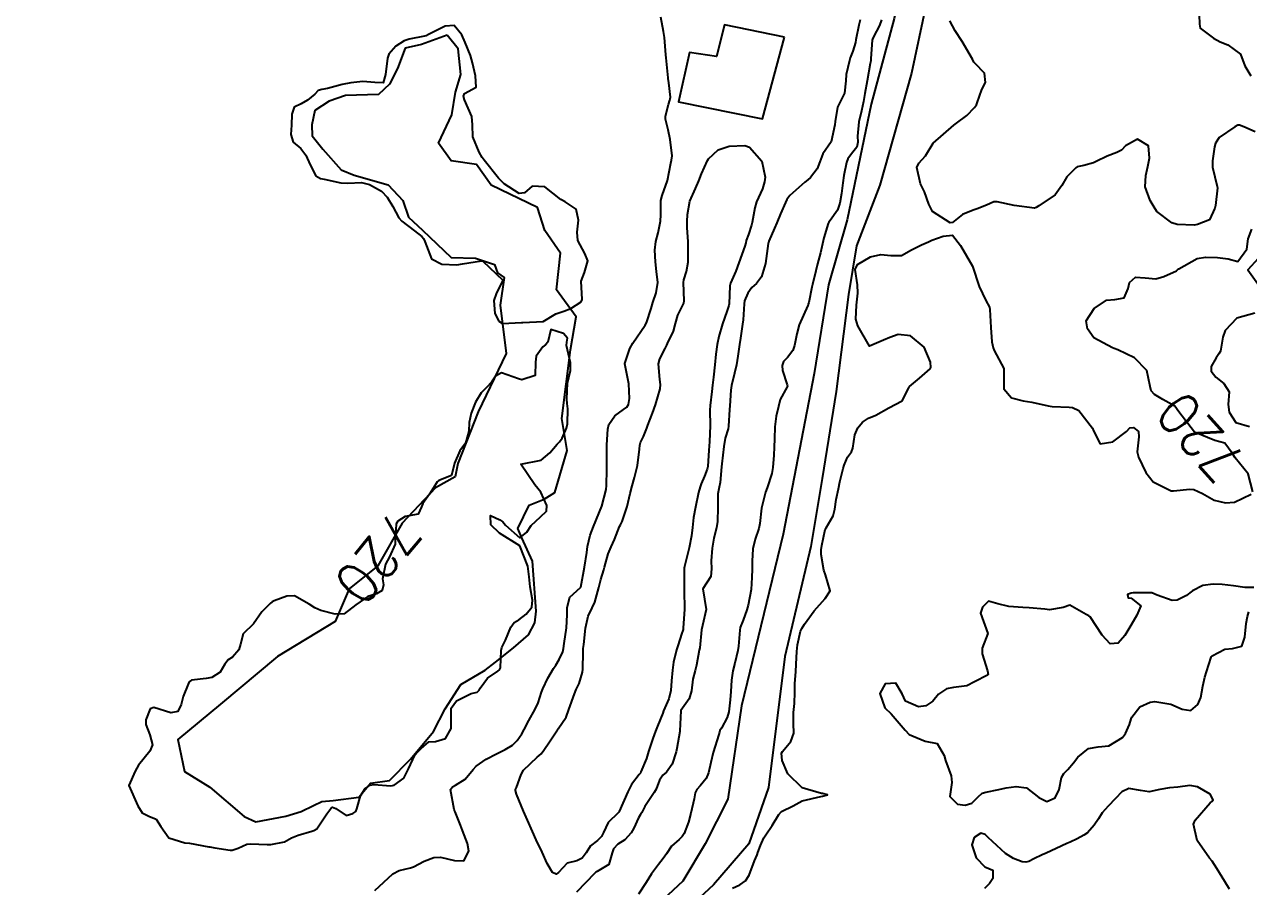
# Model space of a CAD drawing. Header units: metres. Extents: x 318500 to 325275, y 7408834 to 7428799.
# Drawn here: x 321513.3 to 321633.3, y 7415407.5 to 7415492.1 of the extents above; entities that cross this region are included whole.
import ezdxf
from ezdxf.enums import TextEntityAlignment as Align

# ---------------------------------------------------------------- set-up
doc = ezdxf.new("R2010")
doc.units = ezdxf.units.M
doc.header["$MEASUREMENT"] = 0
for name, color, linetype in [('Cotas', 45, 'Continuous'), ('Curvas de Nivel 1m', 11, 'Continuous'), ('Curvas de Nivel 5m', 15, 'Continuous'), ('Edificações', 30, 'Continuous'), ('Hidrografia', 140, 'Continuous'), ('Vias Primárias', 230, 'Continuous')]:
    doc.layers.add(name, color=color, linetype=linetype)
doc.styles.add('Style-STANDARD', font='STANDARD.shx')

msp = doc.modelspace()

# ---------------------------------------------------------------- linework, layer by layer
at = {"layer": 'Curvas de Nivel 1m', "elevation": 721, "flags": 128}
for points in [[(321547.7, 7415407.14), (321549.47, 7415408.8), (321550.07, 7415409.1), (321551.2, 7415409.36), (321551.48, 7415409.46), (321552.54, 7415410.02), (321553.49, 7415410.4), (321554.13, 7415410.41), (321555.49, 7415410.08), (321556.43, 7415410.07), (321556.9, 7415411.01), (321556.77, 7415411.75), (321556.29, 7415413.02), (321556.08, 7415413.56), (321555.55, 7415414.87), (321555.51, 7415414.99), (321555.49, 7415415.03), (321555.48, 7415415.1), (321555.12, 7415417.04), (321555.29, 7415417.33), (321555.59, 7415417.47), (321556.56, 7415418.05), (321557.33, 7415419), (321557.61, 7415419.33), (321558.59, 7415420.02), (321559.63, 7415420.56), (321560.48, 7415420.97), (321561.2, 7415421.4), (321561.64, 7415421.85), (321562.09, 7415422.51), (321562.33, 7415422.94), (321562.78, 7415423.82), (321563.4, 7415424.92), (321563.7, 7415425.56), (321564.04, 7415426.59), (321564.15, 7415426.92), (321564.66, 7415427.97), (321565.22, 7415428.91), (321565.42, 7415429.23), (321565.75, 7415429.79), (321566.11, 7415430.55), (321566.17, 7415430.89), (321566.24, 7415431.36), (321566.48, 7415432.89), (321566.53, 7415434.17), (321566.53, 7415434.89), (321566.8, 7415435.92), (321567.85, 7415436.84), (321567.86, 7415436.86), (321567.87, 7415436.89), (321568.25, 7415438.86), (321568.47, 7415440.29), (321568.55, 7415440.86), (321568.8, 7415441.97), (321569.12, 7415442.85), (321569.95, 7415444.84), (321570.36, 7415446.45), (321570.4, 7415446.84), (321570.43, 7415448.41), (321570.44, 7415448.84), (321570.43, 7415450.44), (321570.43, 7415450.84), (321570.52, 7415452.37), (321570.64, 7415452.83), (321571.23, 7415453.68), (321572.08, 7415454.29), (321572.38, 7415454.52), (321572.55, 7415454.81), (321572.66, 7415455.38), (321572.58, 7415456.81), (321572.19, 7415458.77), (321572.19, 7415458.82), (321572.7, 7415460.27), (321572.97, 7415460.81), (321574.19, 7415462.56), (321574.32, 7415462.79), (321574.78, 7415464.21), (321574.95, 7415464.78), (321575.26, 7415465.75), (321575.42, 7415466.77), (321575.31, 7415467.83), (321575.19, 7415468.78), (321575.13, 7415469.93), (321575.23, 7415470.78), (321575.46, 7415471.64), (321575.7, 7415472.78), (321575.73, 7415473.38), (321575.74, 7415474.78), (321575.85, 7415475.28), (321576.38, 7415476.77), (321576.71, 7415478.46), (321576.77, 7415478.76), (321576.83, 7415479.18), (321576.65, 7415480.77), (321576.44, 7415481.72), (321576.19, 7415482.77), (321576.18, 7415483.06), (321576.48, 7415484.19), (321576.61, 7415484.64), (321576.65, 7415484.77), (321576.67, 7415484.94), (321576.51, 7415486.32), (321576.46, 7415486.77), (321576.45, 7415486.83), (321576.26, 7415488.77), (321576.23, 7415489.09), (321576.1, 7415490.77), (321576, 7415491.35), (321575.74, 7415492.78)], [(321595.27, 7415492.52), (321595.13, 7415491.98), (321594.84, 7415490.53), (321594.8, 7415490.3), (321594.55, 7415489.42), (321594.3, 7415488.78), (321594.21, 7415488.53), (321593.9, 7415487.16), (321593.85, 7415486.54), (321593.72, 7415485.32), (321593.35, 7415484.54), (321593.06, 7415483.96), (321592.83, 7415482.55), (321592.79, 7415482.22), (321592.44, 7415480.55), (321591.6, 7415479.38), (321591.31, 7415478.57), (321591.06, 7415477.91), (321590.39, 7415477.05), (321590.14, 7415476.83), (321589.86, 7415476.59), (321588.37, 7415475.29), (321588.08, 7415474.89), (321587.94, 7415474.61), (321587.46, 7415473.5), (321587.09, 7415472.62), (321586.87, 7415472.08), (321586.3, 7415470.8), (321586.27, 7415470.66), (321586.26, 7415470.63), (321586.24, 7415470.57), (321585.99, 7415468.63), (321585.58, 7415467.32), (321585.09, 7415466.65), (321584.65, 7415466.25), (321584.24, 7415465.71), (321583.94, 7415464.95), (321583.89, 7415464.66), (321583.79, 7415463.08), (321583.74, 7415462.66), (321583.55, 7415461.29), (321583.45, 7415460.67), (321583.29, 7415459.53), (321583.14, 7415458.67), (321582.94, 7415457.86), (321582.64, 7415456.67), (321582.58, 7415456.21), (321582.49, 7415454.68), (321582.47, 7415454.29), (321582.37, 7415452.68), (321582.32, 7415452.42), (321582.05, 7415451.49), (321581.91, 7415450.68), (321581.72, 7415448.98), (321581.69, 7415448.68), (321581.53, 7415447.14), (321581.44, 7415446.69), (321581.32, 7415446.04), (321581.33, 7415444.69), (321581.29, 7415443.34), (321581.17, 7415442.69), (321580.91, 7415441.7), (321580.75, 7415440.7), (321580.65, 7415439.46), (321580.68, 7415438.7), (321580.63, 7415437.94), (321579.85, 7415436.71), (321580.17, 7415434.7), (321579.8, 7415433.12), (321579.72, 7415432.71), (321579.54, 7415430.95), (321579.5, 7415430.71), (321579.23, 7415429.24), (321579.09, 7415428.72), (321578.88, 7415427.87), (321578.75, 7415426.72), (321578.5, 7415425.94), (321577.69, 7415424.79), (321577.68, 7415424.75), (321577.6, 7415422.8), (321577.59, 7415422.74), (321577.31, 7415421.08), (321577.23, 7415420.74), (321576.83, 7415419.54), (321576.27, 7415418.75), (321575.91, 7415418.46), (321575.6, 7415417.98), (321575.26, 7415417.09), (321575.09, 7415416.77), (321574.17, 7415415.38), (321573.85, 7415414.79), (321573.73, 7415414.61), (321573.55, 7415414.27), (321573.08, 7415413.25), (321572.81, 7415412.8), (321572.2, 7415412.13), (321571.51, 7415411.68), (321571.1, 7415411.23), (321570.95, 7415410.83), (321570.63, 7415409.69), (321569.47, 7415409.01), (321569.37, 7415408.94), (321569.27, 7415408.84), (321567.45, 7415406.99)]]:
    msp.add_lwpolyline(points, dxfattribs=at)
at = {"layer": 'Curvas de Nivel 1m', "elevation": 722, "flags": 128}
msp.add_lwpolyline([(321585.63, 7415478.64), (321585.94, 7415477.08), (321585.89, 7415476.64), (321585.68, 7415475.94), (321585.12, 7415474.65), (321584.95, 7415474.06), (321584.68, 7415472.65), (321584.61, 7415472.37), (321584.31, 7415471.45), (321584.1, 7415470.87), (321584.05, 7415470.66), (321583.95, 7415470.32), (321583.39, 7415468.67), (321583.07, 7415467.87), (321582.56, 7415466.68), (321582.5, 7415466.42), (321582.43, 7415464.68), (321582.4, 7415464.5), (321582.21, 7415463.91), (321581.76, 7415462.69), (321581.4, 7415461.47), (321581.26, 7415460.69), (321581.13, 7415459.72), (321581.02, 7415458.7), (321580.89, 7415457.46), (321580.8, 7415456.7), (321580.73, 7415456.08), (321580.56, 7415454.7), (321580.54, 7415454.24), (321580.58, 7415452.7), (321580.5, 7415451.16), (321580.45, 7415450.7), (321580.42, 7415450.32), (321580.33, 7415448.71), (321580.28, 7415448.44), (321580, 7415447.77), (321579.67, 7415447.03), (321579.57, 7415446.72), (321579.43, 7415446.18), (321579.11, 7415444.72), (321578.94, 7415443.73), (321578.82, 7415442.73), (321578.73, 7415441.92), (321578.49, 7415440.73), (321578.04, 7415438.9), (321578.01, 7415438.74), (321578.01, 7415438.61), (321578.01, 7415436.74), (321578.02, 7415436.57), (321578.06, 7415434.74), (321577.93, 7415432.87), (321577.91, 7415432.74), (321577.89, 7415432.65), (321577.79, 7415432.37), (321577.38, 7415431.14), (321577.26, 7415430.75), (321576.98, 7415429.52), (321576.87, 7415428.75), (321576.77, 7415427.71), (321576.7, 7415426.75), (321576.52, 7415425.94), (321576, 7415424.76), (321575.91, 7415424.54), (321575.68, 7415423.99), (321575.33, 7415423.1), (321575.2, 7415422.77), (321574.93, 7415422.05), (321574.52, 7415420.78), (321574.31, 7415420.1), (321573.78, 7415418.79), (321573.72, 7415418.67), (321573.61, 7415418.51), (321572.84, 7415417.55), (321572.49, 7415416.81), (321571.64, 7415414.9), (321571.6, 7415414.82), (321571.59, 7415414.79), (321571.56, 7415414.77), (321570.55, 7415413.82), (321570.11, 7415412.83), (321569.92, 7415412.44), (321569.52, 7415412.05), (321568.84, 7415411.52), (321568.4, 7415410.86), (321568.03, 7415410.33), (321567.49, 7415410.05), (321566.54, 7415409.83), (321565.69, 7415408.9), (321565.47, 7415408.75), (321565.11, 7415408.9), (321564.58, 7415409.81), (321564.08, 7415410.91), (321563.52, 7415412.12), (321563.16, 7415412.93), (321562.66, 7415414.05), (321562.27, 7415414.94), (321561.57, 7415416.61), (321561.48, 7415416.95), (321561.49, 7415417.04), (321561.58, 7415417.26), (321562.02, 7415418.53), (321562.26, 7415418.94), (321563.62, 7415420.23), (321564, 7415420.55), (321564.27, 7415420.91), (321564.82, 7415421.73), (321565.6, 7415422.9), (321565.62, 7415422.94), (321565.66, 7415423), (321566.44, 7415424.13), (321566.71, 7415424.88), (321567.25, 7415426.42), (321567.44, 7415426.87), (321567.53, 7415427.05), (321567.72, 7415427.46), (321568.05, 7415428.55), (321568.09, 7415428.86), (321568.11, 7415430.52), (321568.13, 7415430.86), (321568.17, 7415431.26), (321568.35, 7415432.86), (321568.62, 7415434.04), (321569, 7415434.85), (321569.26, 7415435.42), (321569.66, 7415436.84), (321569.86, 7415437.63), (321570.13, 7415438.58), (321570.21, 7415438.84), (321570.58, 7415440.14), (321570.85, 7415440.83), (321571.18, 7415441.56), (321571.69, 7415442.82), (321571.76, 7415442.99), (321571.94, 7415443.33), (321572.44, 7415444.81), (321572.72, 7415446.06), (321572.91, 7415446.81), (321573.16, 7415447.64), (321573.43, 7415448.8), (321573.64, 7415450.41), (321573.66, 7415450.8), (321573.75, 7415451.08), (321574.04, 7415451.67), (321574.35, 7415452.49), (321574.45, 7415452.78), (321574.9, 7415453.96), (321575.22, 7415454.77), (321575.67, 7415456.33), (321575.7, 7415456.77), (321575.64, 7415457.24), (321575.5, 7415458.77), (321575.63, 7415459.28), (321576.16, 7415460.27), (321576.32, 7415460.6), (321576.39, 7415460.76), (321576.96, 7415461.97), (321577.18, 7415462.75), (321577.4, 7415463.55), (321577.97, 7415464.74), (321578.01, 7415464.95), (321577.96, 7415466.74), (321577.98, 7415467.02), (321578.26, 7415467.85), (321578.42, 7415468.74), (321578.4, 7415470.63), (321578.4, 7415470.74), (321578.32, 7415472.16), (321578.31, 7415472.74), (321578.34, 7415473.41), (321578.58, 7415474.74), (321579.11, 7415475.98), (321579.46, 7415476.72), (321579.7, 7415477.41), (321580.31, 7415478.71), (321580.41, 7415478.87), (321581.35, 7415479.77), (321582.42, 7415480.12), (321583.95, 7415480.18), (321584.43, 7415480.01)], close=True, dxfattribs=at)
at = {"layer": 'Curvas de Nivel 5m', "elevation": 720, "flags": 128}
for points in [[(321633.74, 7415500.98), (321633.2, 7415500.01), (321632.69, 7415499.14), (321631.92, 7415498.03), (321631.33, 7415497.38), (321630.67, 7415497.18), (321629.48, 7415497.25), (321628.65, 7415496.07), (321628.43, 7415494.27), (321628.45, 7415494.07), (321628.46, 7415493.92), (321628.52, 7415492.07), (321628.59, 7415491.68), (321629.92, 7415490.72), (321630.57, 7415490.36), (321631.31, 7415490.04), (321632.56, 7415489.13), (321632.99, 7415488.01), (321633.55, 7415487.03)], [(321597.36, 7415492.49), (321597.15, 7415491.94), (321596.58, 7415490.85), (321596.47, 7415490.6), (321596.45, 7415490.5), (321596.32, 7415488.72), (321596.3, 7415488.5), (321596.25, 7415488.22), (321595.96, 7415486.51), (321595.72, 7415485.29), (321595.61, 7415484.51), (321595.4, 7415483.59), (321595.13, 7415482.52), (321595.02, 7415481.1), (321595.04, 7415480.52), (321594.93, 7415480.03), (321594.42, 7415479.37), (321594.07, 7415478.88), (321593.94, 7415478.53), (321593.66, 7415477.26), (321593.57, 7415476.54), (321593.43, 7415475.47), (321593.27, 7415474.54), (321593.05, 7415473.84), (321592.33, 7415472.82), (321592.21, 7415472.68), (321592.14, 7415472.55), (321591.72, 7415471.15), (321591.59, 7415470.56), (321591.38, 7415469.66), (321591.1, 7415468.57), (321590.93, 7415467.91), (321590.6, 7415466.57), (321590.53, 7415466.29), (321590.22, 7415464.78), (321590.18, 7415464.62), (321590.17, 7415464.58), (321590.14, 7415464.51), (321589.29, 7415462.59), (321589.05, 7415461.73), (321588.84, 7415460.59), (321588.68, 7415460.08), (321588.15, 7415459.41), (321587.75, 7415459), (321587.62, 7415458.61), (321587.66, 7415458.14), (321588.12, 7415456.71), (321588.14, 7415456.6), (321588.14, 7415456.58), (321588.12, 7415456.54), (321587.43, 7415455.28), (321587.25, 7415454.61), (321587.03, 7415453.66), (321586.89, 7415452.62), (321586.87, 7415451.44), (321586.85, 7415450.62), (321586.81, 7415449.84), (321586.72, 7415448.62), (321586.61, 7415448.02), (321586.14, 7415446.63), (321585.98, 7415446.19), (321585.58, 7415444.64), (321585.44, 7415443.13), (321585.35, 7415442.64), (321584.96, 7415441.6), (321584.75, 7415440.65), (321584.69, 7415439.45), (321584.67, 7415438.65), (321584.66, 7415437.85), (321584.59, 7415436.65), (321584.3, 7415435.13), (321584.17, 7415434.65), (321583.81, 7415433.66), (321583.52, 7415432.95), (321583.46, 7415432.66), (321583.33, 7415431.11), (321583.26, 7415430.67), (321582.97, 7415429.45), (321582.79, 7415428.67), (321582.64, 7415427.76), (321582.58, 7415426.67), (321582.54, 7415425.84), (321582.39, 7415424.67), (321582.24, 7415424.12), (321581.67, 7415423.07), (321581.51, 7415422.84), (321581.47, 7415422.68), (321581.41, 7415422.44), (321580.87, 7415420.69), (321580.63, 7415419.69), (321580.41, 7415418.7), (321580.17, 7415418.13), (321579.59, 7415417.42), (321579.25, 7415417.05), (321579.1, 7415416.72), (321578.99, 7415416.14), (321578.67, 7415414.72), (321578.43, 7415413.85), (321578, 7415412.73), (321577.83, 7415412.43), (321577.52, 7415412.14), (321576.77, 7415411.49), (321576.27, 7415410.75), (321575.97, 7415410.28), (321575.49, 7415409.7), (321574.81, 7415408.77), (321574.3, 7415407.94), (321573.55, 7415406.79)], [(321633.98, 7415481.52), (321632.89, 7415482.01), (321632.46, 7415482.18), (321632.29, 7415482.19), (321632, 7415482.03), (321630.45, 7415480.96), (321630.09, 7415480.41), (321630.01, 7415480.05), (321629.8, 7415478.67), (321629.82, 7415478.06), (321630.27, 7415476.16), (321630.29, 7415476.05), (321630.09, 7415474.32), (321630.05, 7415474.05), (321629.5, 7415472.9), (321628.34, 7415472.43), (321628.02, 7415472.39), (321626.34, 7415472.45), (321625.82, 7415472.62), (321624.35, 7415473.73), (321624.08, 7415474.13), (321623.71, 7415474.8), (321623.2, 7415476.14), (321623.28, 7415477.26), (321623.47, 7415478.14), (321623.63, 7415478.93), (321623.55, 7415480.14), (321622.45, 7415480.82), (321621.27, 7415480.17), (321620.89, 7415479.72), (321620.43, 7415479.5), (321619.48, 7415479.14), (321618.42, 7415478.61), (321618.13, 7415478.49), (321617.21, 7415478.22), (321616.55, 7415478.08), (321616.41, 7415478.01), (321615.53, 7415477.1), (321615.05, 7415476.25), (321614.37, 7415475.36), (321612.77, 7415474.28), (321612.53, 7415474.12), (321612.36, 7415474.04), (321610.36, 7415474.31), (321608.69, 7415474.66), (321608.36, 7415474.66), (321607.66, 7415474.35), (321606.75, 7415473.97), (321606.35, 7415473.86), (321605.29, 7415473.43), (321604.33, 7415472.65), (321604.1, 7415472.62), (321602.35, 7415473.71), (321602, 7415474.43), (321601.58, 7415475.64), (321601.18, 7415476.44), (321600.82, 7415478.02), (321601.02, 7415478.44), (321601.68, 7415479.17), (321602.44, 7415480.42), (321604.46, 7415482.17), (321604.57, 7415482.28), (321604.7, 7415482.39), (321605.72, 7415483.13), (321606.48, 7415483.9), (321606.68, 7415484.18), (321606.74, 7415484.37), (321607.19, 7415485.68), (321607.57, 7415486.35), (321607.46, 7415487.29), (321606.54, 7415488.21), (321606.42, 7415488.37), (321606.27, 7415488.65), (321605.27, 7415490.38), (321604.59, 7415491.42), (321604.05, 7415492.4)], [(321633.76, 7415446.22), (321633.32, 7415448), (321632.03, 7415449.57), (321631.73, 7415450.02), (321631.02, 7415451.01), (321630.05, 7415451.27), (321628.06, 7415452.07), (321626.5, 7415454.09), (321626.1, 7415454.62), (321624.93, 7415455.3), (321624.11, 7415455.77), (321623.79, 7415456.13), (321623.71, 7415456.55), (321623.37, 7415458.14), (321622.16, 7415459.36), (321620.52, 7415460.17), (321620.17, 7415460.29), (321620.02, 7415460.34), (321618.19, 7415461.34), (321617.56, 7415462.22), (321617.41, 7415463.01), (321618.22, 7415464.21), (321619.42, 7415465.01), (321620.23, 7415465.09), (321621.16, 7415465.25), (321621.53, 7415466.16), (321621.66, 7415466.76), (321622.27, 7415467.27), (321623.21, 7415467.2), (321624.26, 7415467.11), (321625.04, 7415467.35), (321626.28, 7415467.91), (321626.38, 7415467.99), (321626.51, 7415468.1), (321628.29, 7415469.11), (321629.11, 7415469.24), (321630.29, 7415469.22), (321631.33, 7415469.07), (321632.29, 7415468.82), (321633.18, 7415470.01), (321633.29, 7415471.03), (321633.67, 7415472)], [(321582.74, 7415407.38), (321583.47, 7415407.72), (321584.03, 7415408.1), (321584.39, 7415408.65), (321584.92, 7415410.06), (321585.16, 7415410.64), (321585.25, 7415410.88), (321585.51, 7415411.56), (321585.84, 7415412.31), (321586.01, 7415412.62), (321586.63, 7415413.53), (321587.3, 7415414.6), (321587.56, 7415414.88), (321588.69, 7415415.46), (321589.57, 7415415.95), (321591.41, 7415416.38), (321591.58, 7415416.39), (321592.08, 7415416.54), (321591.58, 7415416.66), (321591.47, 7415416.67), (321589.59, 7415417.22), (321588.17, 7415418.59), (321587.63, 7415419.88), (321587.57, 7415420.6), (321587.64, 7415420.79), (321588.47, 7415421.77), (321588.75, 7415422.59), (321588.74, 7415423.52), (321588.73, 7415424.59), (321588.83, 7415425.47), (321588.88, 7415426.59), (321588.88, 7415427.43), (321588.95, 7415428.59), (321589, 7415429.33), (321589.07, 7415430.59), (321589.13, 7415431.24), (321589.43, 7415432.58), (321589.54, 7415432.85), (321589.81, 7415433.27), (321590.77, 7415434.57), (321591.84, 7415435.78), (321592.32, 7415436.54), (321591.87, 7415438.11), (321591.71, 7415438.55), (321591.44, 7415440.1), (321591.44, 7415440.56), (321591.51, 7415440.96), (321591.85, 7415442.55), (321591.87, 7415442.61), (321591.93, 7415442.72), (321592.61, 7415443.88), (321592.78, 7415444.54), (321592.92, 7415445.49), (321593.13, 7415446.53), (321593.29, 7415447.23), (321593.61, 7415448.53), (321593.69, 7415448.85), (321594.03, 7415449.63), (321594.41, 7415450.14), (321594.55, 7415450.51), (321594.74, 7415451.82), (321595.04, 7415452.51), (321595.51, 7415453.06), (321596.07, 7415453.46), (321596.82, 7415453.75), (321598.09, 7415454.47), (321599.4, 7415455.15), (321600.03, 7415456.44), (321600.12, 7415456.55), (321601.08, 7415457.38), (321602.14, 7415458.29), (321602.19, 7415458.42), (321602.15, 7415458.96), (321601.53, 7415460.43), (321600.19, 7415461.52), (321598.99, 7415461.66), (321598.18, 7415461.35), (321597.56, 7415461.1), (321596.17, 7415460.5), (321595.04, 7415462.52), (321594.84, 7415463.16), (321594.91, 7415464.52), (321595.05, 7415465.71), (321595, 7415466.52), (321594.77, 7415468.02), (321595.01, 7415468.52), (321596.29, 7415469.26), (321597.29, 7415469.49), (321598.29, 7415469.39), (321599.33, 7415469.41), (321600.3, 7415469.96), (321601.28, 7415470.44), (321601.98, 7415470.75), (321602.31, 7415470.91), (321603.41, 7415471.31), (321604.32, 7415471.39), (321605.09, 7415470.38), (321606.28, 7415468.37), (321606.92, 7415466.36), (321607.58, 7415465), (321607.94, 7415464.34), (321607.99, 7415464.11), (321608.07, 7415462.34), (321608.18, 7415460.93), (321608.3, 7415460.34), (321608.42, 7415460.08), (321609.34, 7415458.32), (321609.36, 7415457.55), (321609.35, 7415456.32), (321610.11, 7415455.46), (321611.25, 7415455.16), (321612.1, 7415455.04), (321613.69, 7415454.67), (321614.1, 7415454.61), (321615.77, 7415454.55), (321616.09, 7415454.51), (321616.69, 7415454.22), (321618.06, 7415452.48), (321618.14, 7415452.21), (321618.78, 7415450.93), (321620.05, 7415451.12), (321621.38, 7415452.16), (321621.72, 7415452.5), (321622.07, 7415452.53), (321622.54, 7415452.15), (321622.59, 7415451.61), (321622.43, 7415450.15), (321622.54, 7415449.63), (321623.26, 7415448.14), (321624, 7415447.22), (321625.74, 7415446.34), (321625.98, 7415446.32), (321627.57, 7415446.49), (321627.99, 7415446.47), (321628.83, 7415446.06), (321629.97, 7415445.43), (321631.08, 7415445.14), (321631.97, 7415445.23), (321633.61, 7415446)], [(321634.29, 7415469.11), (321633.28, 7415468.01), (321634.26, 7415466.62)], [(321633.97, 7415463.74), (321632.21, 7415463.26), (321631.05, 7415462.04), (321630.83, 7415461.41), (321630.58, 7415460.04), (321630.44, 7415459.77), (321630.16, 7415459.38), (321629.67, 7415458.53), (321629.69, 7415458.05), (321630.13, 7415457.49), (321630.93, 7415456.84), (321631.45, 7415456.03), (321631.33, 7415454.8), (321631.44, 7415454.03), (321632.08, 7415453.02), (321633.42, 7415452.64)], [(321633.86, 7415436.85), (321632.99, 7415436.87), (321631.86, 7415437.01), (321630.76, 7415437.14), (321629.87, 7415437.19), (321628.86, 7415437.06), (321627.86, 7415436.52), (321627.6, 7415436.32), (321627.25, 7415436.08), (321626.33, 7415435.61), (321625.84, 7415435.57), (321624.39, 7415436.11), (321623.85, 7415436.34), (321622.03, 7415436.32), (321621.85, 7415436.29), (321621.47, 7415436.16), (321621.54, 7415435.85), (321621.84, 7415435.8), (321622.77, 7415435.07), (321622.39, 7415434.14), (321621.81, 7415433.12), (321621.21, 7415432.16), (321620.55, 7415431.41), (321619.79, 7415431.33), (321618.98, 7415432.19), (321617.82, 7415433.97), (321617.7, 7415434.08), (321617.43, 7415434.21), (321615.83, 7415435.12), (321615.18, 7415434.89), (321613.83, 7415434.67), (321613.37, 7415434.72), (321611.83, 7415434.87), (321611.23, 7415434.89), (321609.83, 7415434.98), (321608.77, 7415435.26), (321607.84, 7415435.5), (321607.25, 7415434.93), (321607.08, 7415434.35), (321607.8, 7415432.34), (321607.22, 7415430.9), (321607.24, 7415430.35), (321607.74, 7415428.67), (321607.81, 7415428.34), (321607.74, 7415428.27), (321606.47, 7415427.61), (321605.73, 7415427.23), (321604.41, 7415427.06), (321603.73, 7415426.92), (321602.96, 7415426.4), (321602.39, 7415425.72), (321601.7, 7415425.24), (321600.98, 7415425.15), (321599.71, 7415425.7), (321599.4, 7415426.44), (321598.75, 7415427.47), (321597.73, 7415427.42), (321597.2, 7415426.48), (321597.7, 7415425.06), (321598.3, 7415424.46), (321599.67, 7415422.86), (321600.07, 7415422.44), (321601.65, 7415421.79), (321602.82, 7415421.57), (321603.49, 7415420.39), (321603.63, 7415419.9), (321604.18, 7415418.38), (321604.24, 7415417.74), (321604.06, 7415416.38), (321604.81, 7415415.61), (321605.57, 7415415.52), (321606.21, 7415415.72), (321606.85, 7415416.35), (321607.23, 7415416.7), (321607.59, 7415416.79), (321608.85, 7415417.06), (321609.59, 7415417.2), (321610.55, 7415417.34), (321611.59, 7415417.23), (321612.78, 7415416.27), (321613.58, 7415415.87), (321614.39, 7415416.25), (321614.78, 7415417.05), (321615.02, 7415418.24), (321615.22, 7415418.63), (321615.62, 7415419), (321616.18, 7415419.67), (321616.6, 7415420.22), (321617.65, 7415421.07), (321618.61, 7415421.23), (321619.65, 7415421.33), (321621, 7415422.16), (321621.29, 7415422.54), (321621.68, 7415423.43), (321621.85, 7415423.98), (321621.91, 7415424.15), (321622.68, 7415425.16), (321623.71, 7415425.62), (321624.15, 7415425.68), (321625.71, 7415425.41), (321626.85, 7415424.94), (321627.7, 7415424.79), (321628.38, 7415425.39), (321628.65, 7415426.06), (321628.87, 7415427.19), (321629.05, 7415428.05), (321629.21, 7415428.59), (321629.68, 7415430.04), (321629.71, 7415430.1), (321629.77, 7415430.17), (321631.01, 7415430.8), (321631.78, 7415430.89), (321632.69, 7415431.11), (321632.98, 7415432), (321633.12, 7415433.31), (321633.25, 7415434), (321633.36, 7415434.46)], [(321631.47, 7415407.27), (321631.02, 7415408.02), (321630.22, 7415409.3), (321629.76, 7415410.04), (321629.5, 7415410.33), (321628.29, 7415412.06), (321627.96, 7415413.66), (321628.12, 7415414.06), (321629.58, 7415415.73), (321629.75, 7415415.87), (321629.86, 7415416.04), (321629.59, 7415416.58), (321628.35, 7415417.31), (321627.6, 7415417.43), (321626.42, 7415417.27), (321625.6, 7415417.21), (321624.66, 7415417.05), (321623.59, 7415416.83), (321622.76, 7415416.97), (321621.59, 7415417.15), (321620.93, 7415416.82), (321620.29, 7415416.17), (321619.57, 7415415.42), (321618.98, 7415414.77), (321618.62, 7415414.19), (321618.21, 7415413.54), (321617.54, 7415412.81), (321617.18, 7415412.56), (321616.53, 7415412.22), (321615.86, 7415411.89), (321615.52, 7415411.76), (321614.48, 7415411.28), (321613.51, 7415410.82), (321613.11, 7415410.66), (321612.29, 7415410.27), (321611.8, 7415409.98), (321611.5, 7415409.92), (321611.16, 7415409.95), (321610.3, 7415410.3), (321609.51, 7415410.79), (321607.81, 7415412.34), (321607.53, 7415412.63), (321607.11, 7415412.77), (321606.45, 7415412.35), (321606.23, 7415411.64), (321606.65, 7415410.35), (321607.49, 7415409.47), (321608.29, 7415409.13), (321608.27, 7415408.33), (321607.96, 7415407.84), (321607.47, 7415407.35)]]:
    msp.add_lwpolyline(points, dxfattribs=at)
for points in [[(321556.21, 7415491.04), (321555.48, 7415491.95), (321554.58, 7415491.87), (321552.96, 7415491.08), (321552.72, 7415490.94), (321552.57, 7415490.9), (321551.04, 7415490.62), (321550.56, 7415490.45), (321549.74, 7415489.94), (321549.06, 7415489.13), (321548.93, 7415488.74), (321548.74, 7415487.14), (321548.5, 7415486.32), (321547.7, 7415486.35), (321546.5, 7415486.47), (321545.35, 7415486.34), (321544.5, 7415486.16), (321543.05, 7415485.76), (321542.49, 7415485.67), (321542.15, 7415485.57), (321541.8, 7415485.23), (321541.1, 7415484.62), (321540.48, 7415484.26), (321539.77, 7415483.95), (321539.57, 7415483.25), (321539.53, 7415482.17), (321539.44, 7415481.25), (321539.69, 7415480.52), (321540.42, 7415479.9), (321540.93, 7415479.23), (321541.35, 7415478.28), (321541.92, 7415477.22), (321542.38, 7415476.96), (321542.71, 7415476.88), (321544.37, 7415476.53), (321545.05, 7415476.5), (321546.37, 7415476.55), (321547.16, 7415476.36), (321548.36, 7415475.7), (321548.9, 7415475.13), (321549.44, 7415474.22), (321550.05, 7415473.11), (321550.33, 7415472.78), (321551.57, 7415471.83), (321552.3, 7415471.25), (321552.45, 7415471.08), (321552.6, 7415470.78), (321553.25, 7415469.07), (321554.26, 7415468.55), (321555.73, 7415468.5), (321556.27, 7415468.58), (321558.14, 7415468.88), (321558.27, 7415468.85), (321560.25, 7415466.98), (321559.58, 7415465.64), (321559.35, 7415464.99), (321559.46, 7415463.73), (321559.84, 7415462.98), (321560.19, 7415462.74), (321562.06, 7415462.82), (321562.19, 7415462.84), (321564.19, 7415462.92), (321565.43, 7415463.68), (321566.21, 7415463.94), (321566.9, 7415464.2), (321567.93, 7415464.87), (321568, 7415465.1), (321567.91, 7415466.88), (321568.26, 7415467.74), (321568.56, 7415468.87), (321568.28, 7415469.6), (321567.6, 7415470.88), (321567.51, 7415471.69), (321567.64, 7415472.88), (321567.42, 7415473.96), (321566.35, 7415474.66), (321565.91, 7415474.9), (321564.37, 7415476.13), (321563.12, 7415476.19), (321562.36, 7415475.56), (321561.84, 7415475.47), (321560.37, 7415476.42), (321559.83, 7415476.99), (321558.41, 7415478.74), (321558.2, 7415479.01), (321557.91, 7415479.52), (321557.3, 7415481.02), (321557.26, 7415482.21), (321557.2, 7415483.02), (321556.48, 7415484.65), (321556.38, 7415485.03), (321556.49, 7415485.3), (321557.61, 7415485.91), (321557.57, 7415487.02), (321557.25, 7415488.3), (321557.08, 7415489.02), (321556.56, 7415490.27)], [(321566.58, 7415461.3), (321566.18, 7415461.77), (321564.93, 7415462.16), (321564.64, 7415460.92), (321564.42, 7415460.66), (321564.16, 7415460.45), (321563.52, 7415459.55), (321563.45, 7415458.93), (321563.41, 7415457.64), (321562.11, 7415457.2), (321561.76, 7415457.32), (321560.12, 7415457.9), (321559.53, 7415457.57), (321559.13, 7415456.99), (321558.64, 7415456.46), (321558.1, 7415455.93), (321557.56, 7415455.01), (321557.14, 7415453.95), (321556.93, 7415453.02), (321556.89, 7415452.17), (321556.58, 7415451.02), (321556.02, 7415450.26), (321555.49, 7415449.04), (321555.21, 7415447.82), (321553.98, 7415447.34), (321553.81, 7415447.23), (321553.71, 7415447.06), (321553.04, 7415445.99), (321552.4, 7415445.08), (321552.26, 7415444.77), (321551.94, 7415444.06), (321550.66, 7415443.82), (321549.93, 7415443.35), (321549.78, 7415443.11), (321549.69, 7415441.32), (321549.67, 7415441.11), (321549.13, 7415439.87), (321548.74, 7415439.13), (321548.43, 7415437.7), (321548.55, 7415437.13), (321548.42, 7415436.55), (321547.84, 7415436.24), (321547, 7415435.98), (321545.82, 7415435.16), (321544.7, 7415434.28), (321543.81, 7415434.24), (321542.41, 7415434.61), (321541.81, 7415434.86), (321541.26, 7415435.23), (321539.83, 7415436.05), (321539.06, 7415436.02), (321537.82, 7415435.54), (321537.64, 7415435.45), (321537.42, 7415435.28), (321536.62, 7415434.47), (321535.79, 7415433.3), (321534.77, 7415432.32), (321534.53, 7415431.31), (321534.35, 7415430.73), (321533.75, 7415430.04), (321533.3, 7415429.77), (321532.97, 7415429.33), (321532.53, 7415428.54), (321531.72, 7415428.03), (321531.14, 7415427.94), (321529.72, 7415427.78), (321529.5, 7415427.6), (321529.38, 7415427.38), (321528.91, 7415426.17), (321528.7, 7415425.39), (321528.37, 7415424.7), (321527.68, 7415424.57), (321526.01, 7415425.1), (321525.68, 7415424.96), (321525.24, 7415423.87), (321525.25, 7415423.44), (321525.64, 7415422.4), (321525.88, 7415421.43), (321525.62, 7415420.81), (321524.52, 7415419.45), (321524.19, 7415418.86), (321523.58, 7415417.46), (321524.47, 7415415.45), (321524.88, 7415414.77), (321525.54, 7415414.45), (321526.25, 7415414.13), (321526.72, 7415413.41), (321527.51, 7415412.33), (321529.06, 7415411.83), (321529.51, 7415411.78), (321531.41, 7415411.44), (321531.5, 7415411.43), (321532, 7415411.34), (321533.5, 7415411.1), (321533.7, 7415411.11), (321534.28, 7415411.31), (321535.13, 7415411.68), (321535.51, 7415411.71), (321537.13, 7415411.65), (321537.51, 7415411.65), (321538.84, 7415411.93), (321539.52, 7415412.3), (321540.16, 7415412.59), (321541.53, 7415412.96), (321541.72, 7415413.03), (321542.01, 7415413.21), (321543, 7415414.66), (321543.39, 7415415.19), (321543.45, 7415415.29), (321543.55, 7415415.32), (321543.87, 7415415.19), (321544.89, 7415414.52), (321545.55, 7415414.69), (321545.83, 7415414.88), (321545.94, 7415415.16), (321546.29, 7415416.43), (321546.73, 7415417.15), (321547.24, 7415417.49), (321547.59, 7415417.53), (321549.27, 7415417.42), (321549.59, 7415417.47), (321550.53, 7415418.16), (321550.98, 7415419.09), (321551.62, 7415420.43), (321551.93, 7415420.77), (321552.24, 7415421.07), (321552.97, 7415421.73), (321553.64, 7415421.76), (321554.63, 7415422.06), (321555.16, 7415423.04), (321555.16, 7415423.55), (321555.16, 7415425.04), (321555.7, 7415425.74), (321557.15, 7415426.45), (321557.71, 7415426.58), (321557.92, 7415426.79), (321558.03, 7415427), (321558.75, 7415427.96), (321559.74, 7415428.66), (321559.92, 7415428.8), (321560, 7415428.98), (321560.06, 7415430.68), (321560.14, 7415430.97), (321560.49, 7415431.68), (321561.03, 7415432.96), (321561.34, 7415433.41), (321561.8, 7415433.67), (321562.51, 7415434.24), (321563.09, 7415434.93), (321563.16, 7415435.6), (321562.91, 7415436.93), (321562.83, 7415437.91), (321562.69, 7415438.94), (321561.9, 7415440.95), (321559.92, 7415442.17), (321559.06, 7415442.99), (321559.03, 7415443.9), (321559.94, 7415443.49), (321560.24, 7415443.28), (321560.5, 7415442.97), (321561.91, 7415441.71), (321562.59, 7415442.27), (321563.01, 7415442.93), (321563.94, 7415443.79), (321564.51, 7415444.35), (321564.56, 7415444.91), (321563.97, 7415446.19), (321563.36, 7415446.93), (321562.01, 7415448.95), (321564.01, 7415449.34), (321564.86, 7415450.07), (321565.55, 7415450.9), (321565.78, 7415451.15), (321566.04, 7415451.51), (321566.48, 7415452.46), (321566.58, 7415452.89), (321566.61, 7415454.37), (321566.56, 7415454.89), (321566.51, 7415455.31), (321566.59, 7415456.89), (321566.88, 7415458.14), (321566.87, 7415458.89), (321566.49, 7415460.57), (321566.5, 7415460.9)]]:
    msp.add_lwpolyline(points, close=True, dxfattribs=at)
at = {"layer": 'Edificações'}
msp.add_lwpolyline([(321587.84, 7415490.81), (321581.97, 7415492.01), (321581.2, 7415488.92), (321578.54, 7415489.31), (321577.47, 7415484.46), (321585.7, 7415482.8), (321587.84, 7415490.81)], close=True, dxfattribs=at)
at = {"layer": 'Hidrografia'}
for points in [[(321600.37, 7415500), (321598.6, 7415492.64), (321596.34, 7415484.23), (321593.98, 7415472.9), (321592.17, 7415466.52), (321590.76, 7415457.85), (321587.72, 7415442.08), (321583.65, 7415425.27), (321582.29, 7415416.1), (321580.07, 7415411.71), (321577.89, 7415408.05), (321573.58, 7415404.04), (321569.46, 7415399.78), (321565.15, 7415396.48), (321555.94, 7415390.17), (321549.74, 7415387.32), (321538.89, 7415383.05), (321532.01, 7415381.83), (321524.85, 7415381.79), (321518.72, 7415382.79), (321511.66, 7415385.64)], [(321603.37, 7415500), (321601.72, 7415493.88), (321600.29, 7415487.29), (321597.2, 7415476.3), (321594.9, 7415470.36), (321594.11, 7415465.57), (321592.91, 7415456.08), (321591.54, 7415447.53), (321590.43, 7415440.88), (321587.89, 7415430.08), (321586.29, 7415417.24), (321584.34, 7415411.74), (321580.88, 7415407.71), (321577.76, 7415404.8)], [(321554.79, 7415491), (321552.28, 7415490.1), (321550.68, 7415489.72), (321549.91, 7415487.73), (321549.14, 7415486.19), (321548.04, 7415485.17), (321544.83, 7415485.1), (321543.23, 7415484.52), (321541.82, 7415483.63), (321541.5, 7415482.22), (321541.56, 7415481.13), (321542.59, 7415479.84), (321544.39, 7415477.79), (321545.67, 7415477.28), (321549.01, 7415476.32), (321550.42, 7415474.78), (321551, 7415473.17), (321552.35, 7415471.89), (321555.17, 7415469.2), (321557.55, 7415469.13), (321559.41, 7415468.52), (321559.73, 7415467.69), (321560.38, 7415467.24), (321559.99, 7415464.54), (321560.57, 7415459.8), (321557.81, 7415454.07), (321555.82, 7415449), (321555.56, 7415447.72), (321553.64, 7415446.63), (321550.36, 7415443.15), (321547.98, 7415438.98), (321545.16, 7415436.73), (321543.81, 7415433.53), (321538.15, 7415430.1), (321532.56, 7415425.42), (321528.39, 7415421.96), (321529.03, 7415418.81), (321531.53, 7415417.28), (321534.87, 7415414.39), (321536.03, 7415413.88), (321538.98, 7415414.45), (321540.46, 7415414.9), (321541.68, 7415415.48), (321542.51, 7415415.86), (321543.6, 7415415.99), (321546.11, 7415416.31), (321547.26, 7415417.66), (321549.12, 7415417.92), (321551.18, 7415420.03), (321553.43, 7415422.73), (321554.58, 7415424.97), (321556.12, 7415427.34), (321558.5, 7415428.75), (321559.53, 7415429.52), (321561.27, 7415430.95), (321562.75, 7415432.23), (321563.39, 7415433.39), (321563.52, 7415434.54), (321563.14, 7415439.43), (321562.11, 7415441.74), (321561.72, 7415442.63), (321562.81, 7415444.94), (321564.29, 7415445.52), (321565.32, 7415446.16), (321566.54, 7415450.28), (321566.03, 7415453.43), (321566.86, 7415460.16), (321567.44, 7415463.4), (321565.51, 7415466.03), (321565.9, 7415469.62), (321564.36, 7415471.86), (321563.65, 7415474.11), (321559.09, 7415476.29), (321557.67, 7415478.31), (321555.16, 7415478.69), (321553.94, 7415480.42), (321555.23, 7415483.18), (321555.61, 7415485.43), (321556.13, 7415487.16), (321555.87, 7415489.66), (321554.79, 7415491)]]:
    msp.add_lwpolyline(points, dxfattribs=at)
at = {"layer": 'Vias Primárias'}
msp.add_lwpolyline([(321109.37, 7414841.13, 0), (321121.45, 7414845.47, -0.165445)], format="xyb", dxfattribs=at)

# ---------------------------------------------------------------- texts
at = {"layer": 'Cotas', "style": 'Style-STANDARD'}
for rotation, p in [(132.2203, (321628.62, 7415451.59, 720)), (230.6485, (321548, 7415439.71, 720))]:
    msp.add_text('720', height=4, rotation=rotation, dxfattribs=at).set_placement(p, align=Align.MIDDLE_CENTER)

doc.saveas('drawing.dxf')
